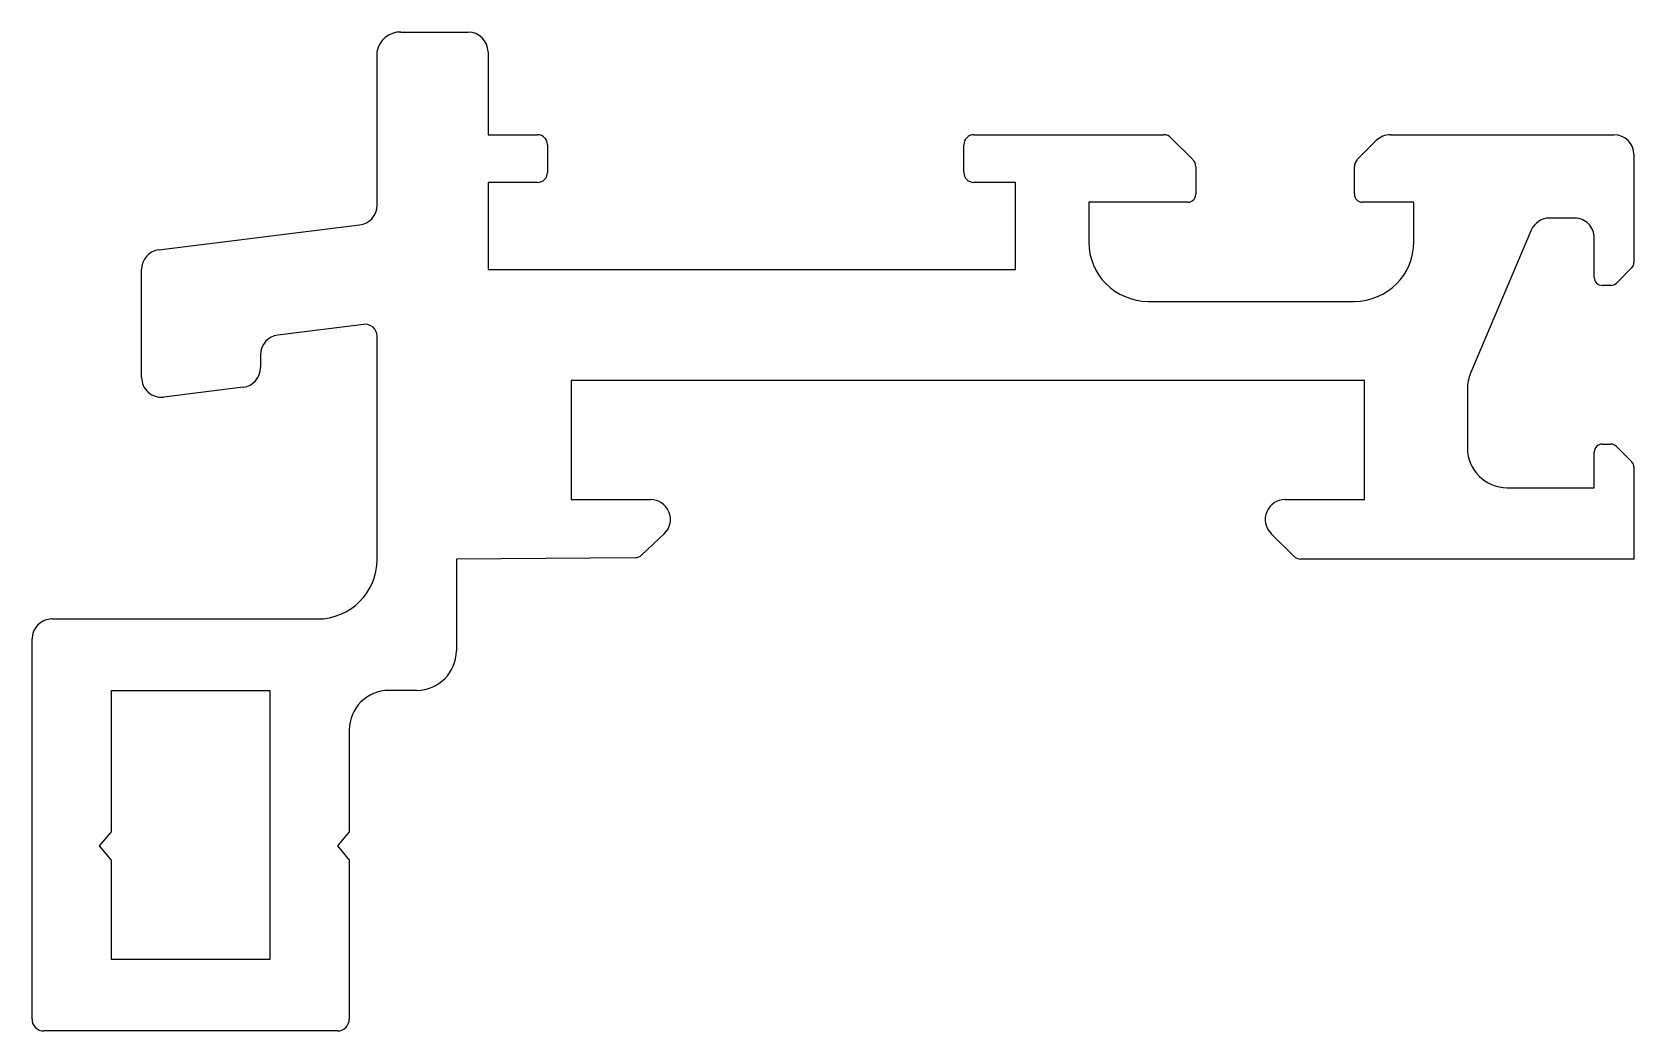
# Model space of a CAD drawing. Extents: x 2609 to 2649.4, y 1394.6 to 1419.8.
import ezdxf

# ---------------------------------------------------------------- set-up
doc = ezdxf.new("R2010")
doc.units = 0
doc.layers.get('0').update_dxf_attribs({"linetype": 'CONTINUOUS'})

msp = doc.modelspace()

# ---------------------------------------------------------------- linework, layer by layer
for p, q in [((2618.316, 1419.838), (2620.016, 1419.838)), ((2617.716, 1415.47), (2617.716, 1419.338)), ((2620.516, 1419.338), (2620.516, 1417.247)), ((2620.516, 1417.247), (2621.766, 1417.247)), ((2632.766, 1417.247), (2637.561, 1417.247)), ((2643.272, 1417.247), (2648.916, 1417.247)), ((2622.016, 1416.997), (2622.016, 1416.297)), ((2632.516, 1416.297), (2632.516, 1416.997)), ((2637.738, 1417.173), (2638.291, 1416.62)), ((2642.438, 1416.62), (2642.918, 1417.1)), ((2638.365, 1416.443), (2638.365, 1415.747)), ((2642.365, 1415.747), (2642.365, 1416.443)), ((2649.416, 1416.747), (2649.416, 1414.029)), ((2620.516, 1416.047), (2620.516, 1413.847)), ((2621.766, 1416.047), (2620.516, 1416.047)), ((2633.816, 1416.047), (2632.766, 1416.047)), ((2633.816, 1413.847), (2633.816, 1416.047)), ((2635.665, 1415.547), (2635.665, 1414.547)), ((2638.165, 1415.547), (2635.665, 1415.547)), ((2643.865, 1415.547), (2642.565, 1415.547)), ((2643.865, 1414.547), (2643.865, 1415.547)), ((2612.217, 1414.346), (2617.277, 1414.973)), ((2646.827, 1414.842), (2645.295, 1411.234)), ((2647.916, 1415.147), (2647.287, 1415.147)), ((2648.416, 1413.647), (2648.416, 1414.647)), ((2611.778, 1411.129), (2611.778, 1413.85)), ((2620.516, 1413.847), (2633.816, 1413.847)), ((2649.357, 1413.888), (2648.974, 1413.505)), ((2648.833, 1413.447), (2648.616, 1413.447)), ((2637.165, 1413.047), (2642.365, 1413.047)), ((2617.379, 1412.467), (2615.217, 1412.195)), ((2617.716, 1406.536), (2617.716, 1412.169)), ((2614.778, 1411.699), (2614.778, 1411.375)), ((2614.339, 1410.879), (2612.339, 1410.633)), ((2622.616, 1411.047), (2622.616, 1408.047)), ((2642.616, 1411.047), (2622.616, 1411.047)), ((2642.616, 1408.047), (2642.616, 1411.047)), ((2645.216, 1410.843), (2645.216, 1409.347)), ((2648.416, 1408.347), (2648.416, 1409.247)), ((2648.616, 1409.447), (2648.833, 1409.447)), ((2648.974, 1409.388), (2649.357, 1409.005)), ((2649.416, 1408.864), (2649.416, 1406.547)), ((2646.216, 1408.347), (2648.416, 1408.347)), ((2622.616, 1408.047), (2624.616, 1408.047)), ((2640.616, 1408.047), (2642.616, 1408.047)), ((2624.969, 1407.193), (2624.394, 1406.65)), ((2640.835, 1406.62), (2640.262, 1407.193)), ((2624.225, 1406.582), (2619.718, 1406.544)), ((2619.718, 1406.544), (2619.718, 1404.236)), ((2649.416, 1406.547), (2641.012, 1406.547)), ((2609.516, 1405.036), (2616.216, 1405.036)), ((2609.016, 1394.947), (2609.016, 1404.536)), ((2611.016, 1399.672), (2611.016, 1403.236)), ((2611.016, 1403.236), (2615.016, 1403.236)), ((2615.016, 1403.236), (2615.016, 1396.447)), ((2618.718, 1403.236), (2618.016, 1403.236)), ((2617.016, 1402.236), (2617.016, 1399.672)), ((2610.716, 1399.315), (2611.016, 1399.672)), ((2617.016, 1399.672), (2616.716, 1399.315)), ((2611.016, 1398.957), (2610.716, 1399.315)), ((2616.716, 1399.315), (2617.016, 1398.957)), ((2611.016, 1396.447), (2611.016, 1398.957)), ((2617.016, 1398.957), (2617.016, 1394.947)), ((2615.016, 1396.447), (2611.016, 1396.447)), ((2616.716, 1394.647), (2609.316, 1394.647))]:
    msp.add_line(p, q)
for centre, radius, start, end in [((2618.302, 1419.245), 0.594, 88.6923, 170.9188), ((2620.016, 1419.338), 0.5, 0, 90), ((2621.766, 1416.997), 0.25, 0, 90), ((2632.766, 1416.997), 0.25, 90, 180), ((2637.561, 1416.997), 0.25, 45, 90), ((2643.272, 1416.747), 0.5, 90, 135), ((2648.916, 1416.747), 0.5, 0, 90), ((2638.115, 1416.443), 0.25, 360, 45), ((2642.615, 1416.443), 0.25, 135, 180), ((2621.766, 1416.297), 0.25, 270, 360), ((2632.766, 1416.297), 0.25, 180, 270), ((2638.165, 1415.747), 0.2, 270, 360), ((2642.565, 1415.747), 0.2, 180, 270), ((2617.216, 1415.47), 0.5, 277, 0), ((2647.287, 1414.647), 0.5, 90, 157), ((2647.916, 1414.647), 0.5, 360, 90.0001), ((2637.165, 1414.547), 1.5, 180, 270), ((2642.365, 1414.547), 1.5, 270, 0), ((2612.278, 1413.85), 0.5, 97, 180), ((2649.216, 1414.029), 0.2, 314.9997, 359.9998), ((2648.616, 1413.647), 0.2, 180, 270.0001), ((2648.833, 1413.647), 0.2, 270.0002, 315.0001), ((2617.416, 1412.169), 0.3, 0, 97), ((2615.278, 1411.699), 0.5, 97, 180), ((2614.278, 1411.375), 0.5, 277, 360), ((2646.216, 1410.843), 1, 157.0001, 180.0001), ((2612.278, 1411.129), 0.5, 180, 277), ((2646.216, 1409.347), 1, 180, 270), ((2648.616, 1409.247), 0.2, 90, 180), ((2648.833, 1409.247), 0.2, 45, 90.0002), ((2649.216, 1408.864), 0.2, 0.0002, 45.0003), ((2624.616, 1407.547), 0.5, 315, 90), ((2640.616, 1407.547), 0.5, 90, 225), ((2616.216, 1406.536), 1.5, 270, 0), ((2624.223, 1406.832), 0.25, 270.4858, 313.3348), ((2641.012, 1406.797), 0.25, 225, 270), ((2609.516, 1404.536), 0.5, 90, 180), ((2618.718, 1404.236), 1, 270, 0), ((2618.016, 1402.236), 1, 90, 180), ((2609.316, 1394.947), 0.3, 180, 270), ((2616.716, 1394.947), 0.3, 270, 360)]:
    msp.add_arc(centre, radius, start, end)

doc.saveas('drawing.dxf')
